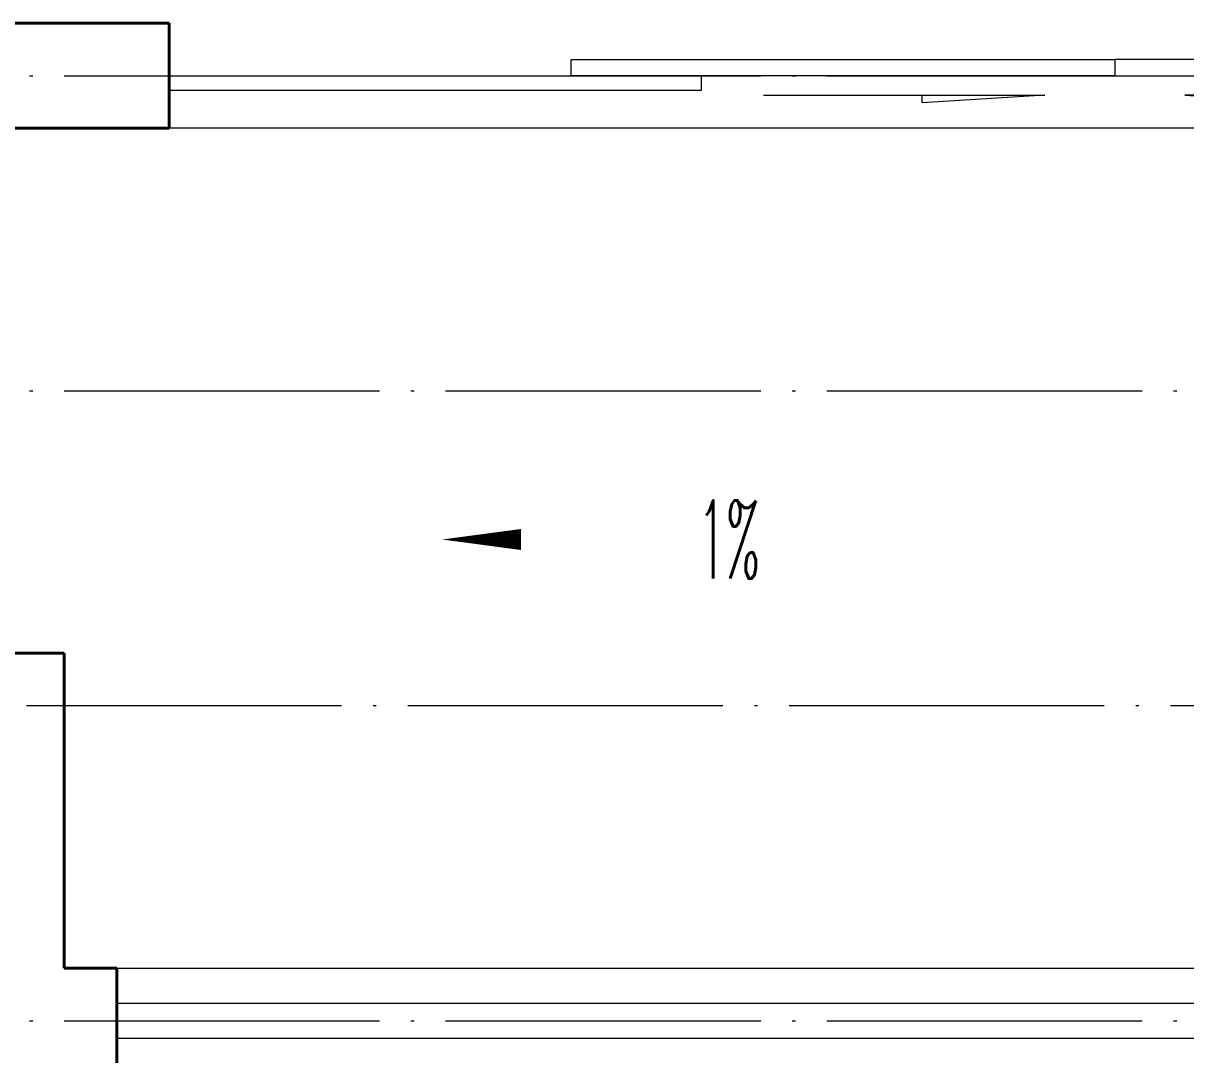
# Model space of a CAD drawing. Extents: x 27938 to 1042331, y -235042 to 1535213.
# Drawn here: x 698489 to 700702, y 441967 to 443932 of the extents above; entities that cross this region are included whole.
import ezdxf

# ---------------------------------------------------------------- set-up
doc = ezdxf.new("R2010")
doc.units = 0
doc.header["$LTSCALE"] = 1000
doc.header["$MEASUREMENT"] = 0
doc.linetypes.add('DOTE', pattern=[2.42, 2, -0.2, 0.02, -0.2])
doc.layers.add('3.5方案汇报，与郭总、侯月琴确定户型_t8$0$2020.03.04 -1安徽标准化洋房户型(UA）_t8_t8$0$看线', color=154, linetype='Continuous')
for name, color, linetype, lineweight in [('DOTE', 19, 'DOTE', 9), ('WALL', 9, 'Continuous', 40), ('WINDOW', 8, 'Continuous', 15), ('平面-排水沟', 86, 'Continuous', 15), ('平面-栏杆', 135, 'Continuous', 15), ('平面-看线', 45, 'Continuous', 15)]:
    doc.layers.add(name, color=color, linetype=linetype, lineweight=lineweight)
doc.styles.add('_TCH_DIM', font='SIMPLEX.shx', dxfattribs={"width": 0.6, "oblique": 10, "bigfont": 'hztxt.shx'})

# ---------------------------------------------------------------- blocks, each defined once
blk = doc.blocks.new('GFDGDGRDGRDG')
at = {"layer": 'DOTE', "linetype": 'DOTE', "ltscale": 0.3}
for p, q in [((573593.7, 364358.3), (626393.7, 364358.3)), ((573593.7, 363758.3), (626393.7, 363758.3)), ((626393.7, 363158.3), (573593.7, 363158.3)), ((573593.7, 362558.3), (626393.7, 362558.3))]:
    blk.add_line(p, q, dxfattribs=at)
blk = doc.blocks.new('$DorLib2D$00000138')
at = {"color": 0, "linetype": 'Continuous'}
for p, q in [((-0.2875, 0), (-0.2875, 0.15378)), ((-0.2875, 0.15378), (0, 0.15378)), ((0, 0.15378), (0, 0)), ((0.2875, 0.15378), (0, 0.15378)), ((-0.5, -0.13986), (-0.5, 0)), ((-0.5, 0), (-0.21875, 0)), ((0, 0), (-0.2875, 0)), ((-0.21875, 0), (-0.21875, -0.13986)), ((0, 0), (0.2875, 0)), ((-0.21875, -0.13986), (-0.5, -0.13986)), ((-0.18567, -0.186), (-0.03702, -0.186)), ((-0.03702, -0.186), (-0.10186, -0.25826)), ((-0.10186, -0.25826), (-0.10186, -0.186)), ((0.18567, -0.186), (0.03702, -0.186)), ((0.03702, -0.186), (0.10186, -0.25826))]:
    blk.add_line(p, q, dxfattribs=at)

msp = doc.modelspace()

# ---------------------------------------------------------------- linework, layer by layer
at = {"layer": 'WALL', "color": 8}
for p, q in [((698766.6, 443932.1), (697816.6, 443932.1)), ((698766.6, 443732.1), (698766.6, 443932.1)), ((697816.6, 443732.1), (698766.6, 443732.1)), ((697816.6, 442732.1), (698566.6, 442732.1)), ((698566.6, 442732.1), (698566.6, 442132.1)), ((698566.6, 442132.1), (698666.6, 442132.1)), ((698666.6, 442132.1), (698666.6, 441932.1))]:
    msp.add_line(p, q, dxfattribs=at)
at = {"layer": 'WINDOW'}
msp.add_line((702366.6, 443732.1), (698766.6, 443732.1), dxfattribs=at)
at = {"layer": '平面-排水沟', "color": 8}
msp.add_lwpolyline([(699707.5, 442948.8, 0, 0, 0), (699286.1, 442948.8, 0, 40, 0), (699436.1, 442948.8, 0, 0, 0)], format="xyseb", dxfattribs=at)
at = {"layer": '平面-栏杆', "color": 8}
for points in [[(698666.6, 442065.4), (703166.6, 442065.4)], [(698666.6, 441998.8), (703166.6, 441998.8)]]:
    msp.add_lwpolyline(points, dxfattribs=at)
at = {"layer": '平面-看线', "color": 8}
msp.add_lwpolyline([(698666.6, 442132.1), (703166.6, 442132.1)], dxfattribs=at)

# ---------------------------------------------------------------- block references
at = {"layer": '3.5方案汇报，与郭总、侯月琴确定户型_t8$0$2020.03.04 -1安徽标准化洋房户型(UA）_t8_t8$0$看线', "ltscale": 10}
msp.add_blockref('GFDGDGRDGRDG', (106822.9, 79473.8), dxfattribs=at)
at = {"layer": 'WINDOW', "xscale": -3600, "yscale": -199.9999999990687, "zscale": -3600, "rotation": 180.0000000002223}
msp.add_blockref('$DorLib2D$00000138', (700566.6, 443832.1), dxfattribs=at)

# ---------------------------------------------------------------- texts
at = {"layer": '平面-排水沟', "color": 8, "style": '_TCH_DIM', "width": 0.423529}
msp.add_text('1%', height=148.75, dxfattribs=at).set_placement((699772.6, 442874.4))

doc.saveas('drawing.dxf')
